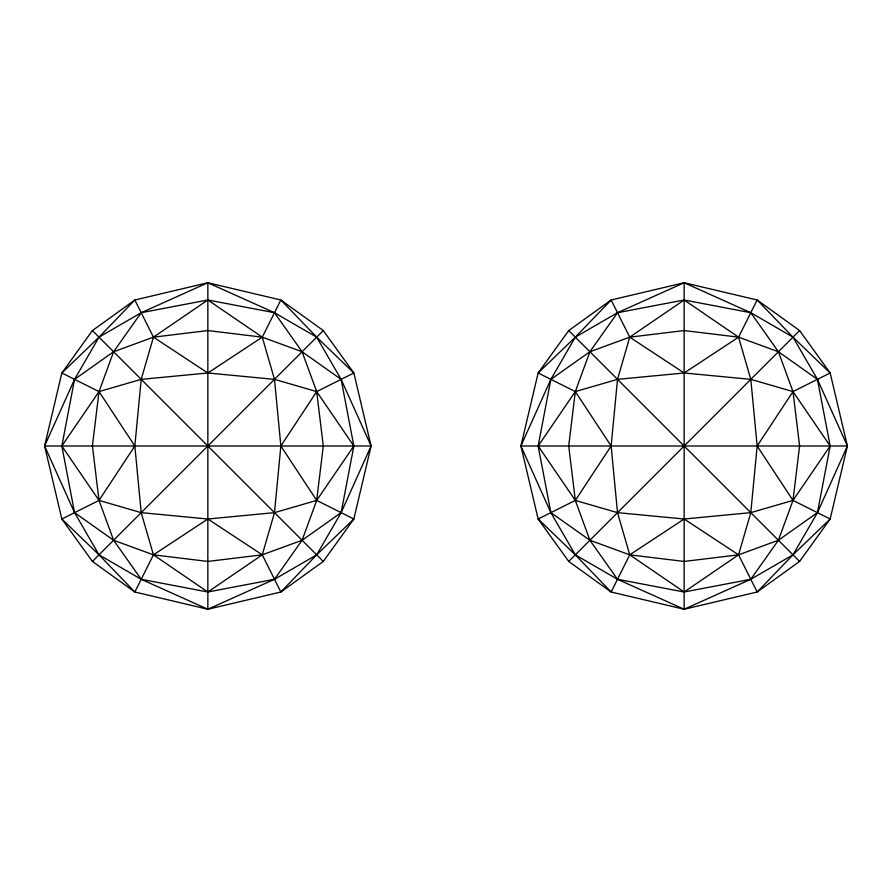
<?xml version="1.0" encoding="UTF-8"?>
<svg xmlns="http://www.w3.org/2000/svg" width="892" height="892" viewBox="0 0 892 892"><rect width="100%" height="100%" fill="white"/><g stroke="black" fill="none" stroke-linecap="round" stroke-linejoin="round"><path stroke-width="1.34" d="M44.6 446L61.838 372.99L92.411 330.564L134.837 299.991L207.847 282.753L280.857 299.991L323.283 330.564L353.856 372.99L371.094 446L353.856 519.01L323.283 561.436L280.857 592.009L207.847 609.247L134.837 592.009L92.411 561.436L61.838 519.01L44.6 446L74.56 379.356L99.012 337.165L134.837 299.991L153.435 337.165L207.847 372.99L274.491 379.356L316.682 391.588L353.856 446L341.134 512.644L316.682 554.835L280.857 592.009L262.259 554.835L207.847 519.01L141.204 512.644L99.012 500.412L61.838 446L74.56 379.356L113.596 351.749L153.435 337.165L207.847 330.564L262.259 337.165L302.098 351.749L341.134 379.356L371.094 446L341.134 512.644L302.098 540.251L262.259 554.835L207.847 561.436L153.435 554.835L113.596 540.251L74.56 512.644L44.6 446L371.094 446M520.906 446L538.144 372.99L568.717 330.564L611.143 299.991L684.153 282.753L757.163 299.991L799.589 330.564L830.162 372.99L847.4 446L830.162 519.01L799.589 561.436L757.163 592.009L684.153 609.247L611.143 592.009L568.717 561.436L538.144 519.01L520.906 446L550.866 379.356L575.318 337.165L611.143 299.991L629.741 337.165L684.153 372.99L750.796 379.356L792.988 391.588L830.162 446L817.44 512.644L792.988 554.835L757.163 592.009L738.565 554.835L684.153 519.01L617.509 512.644L575.318 500.412L538.144 446L550.866 379.356L589.902 351.749L629.741 337.165L684.153 330.564L738.565 337.165L778.404 351.749L817.44 379.356L847.4 446L817.44 512.644L778.404 540.251L738.565 554.835L684.153 561.436L629.741 554.835L589.902 540.251L550.866 512.644L520.906 446L847.4 446M92.411 561.436L323.283 330.564M568.717 561.436L799.589 330.564M207.847 282.753L141.204 312.713L99.012 337.165L61.838 372.99L99.012 391.588L134.837 446L141.204 512.644L153.435 554.835L207.847 592.009L274.491 579.287L316.682 554.835L353.856 519.01L316.682 500.412L280.857 446L274.491 379.356L262.259 337.165L207.847 299.991L141.204 312.713L113.596 351.749L99.012 391.588L92.411 446L99.012 500.412L113.596 540.251L141.204 579.287L207.847 609.247L274.491 579.287L302.098 540.251L316.682 500.412L323.283 446L316.682 391.588L302.098 351.749L274.491 312.713L207.847 282.753L207.847 609.247M684.153 282.753L617.509 312.713L575.318 337.165L538.144 372.99L575.318 391.588L611.143 446L617.509 512.644L629.741 554.835L684.153 592.009L750.796 579.287L792.988 554.835L830.162 519.01L792.988 500.412L757.163 446L750.796 379.356L738.565 337.165L684.153 299.991L617.509 312.713L589.902 351.749L575.318 391.588L568.717 446L575.318 500.412L589.902 540.251L617.509 579.287L684.153 609.247L750.796 579.287L778.404 540.251L792.988 500.412L799.589 446L792.988 391.588L778.404 351.749L750.796 312.713L684.153 282.753L684.153 609.247M568.717 330.564L799.589 561.436M92.411 330.564L323.283 561.436M141.204 379.356L134.837 446L99.012 500.412L61.838 519.01L99.012 554.835L134.837 592.009L153.435 554.835L207.847 519.01L274.491 512.644L316.682 500.412L353.856 446L341.134 379.356L316.682 337.165L280.857 299.991L262.259 337.165L207.847 372.99L141.204 379.356L99.012 391.588L61.838 446L74.56 512.644L99.012 554.835L141.204 579.287L207.847 592.009L262.259 554.835L274.491 512.644L280.857 446L316.682 391.588L353.856 372.99L316.682 337.165L274.491 312.713L207.847 299.991L153.435 337.165L141.204 379.356M617.509 379.356L611.143 446L575.318 500.412L538.144 519.01L575.318 554.835L611.143 592.009L629.741 554.835L684.153 519.01L750.796 512.644L792.988 500.412L830.162 446L817.44 379.356L792.988 337.165L757.163 299.991L738.565 337.165L684.153 372.99L617.509 379.356L575.318 391.588L538.144 446L550.866 512.644L575.318 554.835L617.509 579.287L684.153 592.009L738.565 554.835L750.796 512.644L757.163 446L792.988 391.588L830.162 372.99L792.988 337.165L750.796 312.713L684.153 299.991L629.741 337.165L617.509 379.356"/></g></svg>
